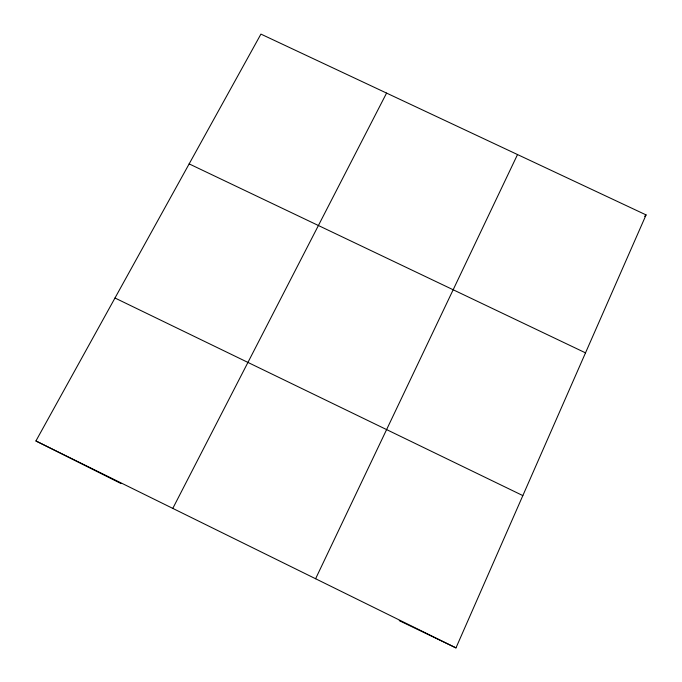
<?xml version="1.0" encoding="UTF-8"?>
<svg xmlns="http://www.w3.org/2000/svg" width="682" height="682" viewBox="0 0 682 682"><rect width="100%" height="100%" fill="white"/><g stroke="black" fill="none" stroke-linecap="round" stroke-linejoin="round"><path stroke-width="1.02" d="M399.26 620.646L455.968 647.9L646.076 214.907L260.925 34.1L35.924 440.964L121.038 483.572M315.604 578.745L517.519 154.558M172.793 508.397L386.575 93.084M644.584 216.382L646.076 214.907M189.153 163.885L585.506 352.858M114.985 298.008L522.838 495.592M35.924 440.964L455.968 647.9"/></g></svg>
